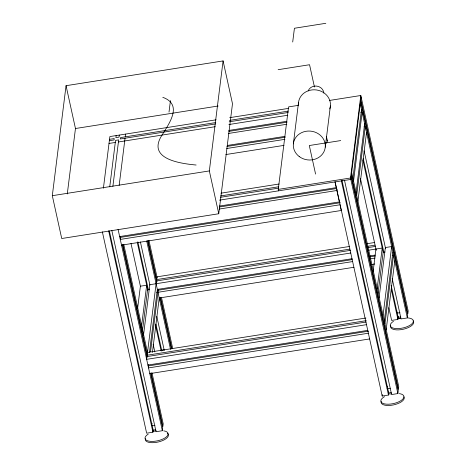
<?xml version="1.0" encoding="UTF-8"?>
<svg xmlns="http://www.w3.org/2000/svg" width="466" height="466" viewBox="0 0 466 466"><rect width="100%" height="100%" fill="white"/><g stroke="black" fill="none" stroke-linecap="round" stroke-linejoin="round"><path stroke-width="0.7" d="M52.309 195.691L66.05 85.692L223.08 60.918L232.493 103.743L218.758 213.748L61.722 238.516L52.309 195.691L209.339 170.923L223.08 60.918M67.29 193.943L75.463 128.517L66.05 85.692M103.411 188.223L109.865 136.567L216.108 119.809M109.737 186.854L115.545 140.388L118.684 139.893L112.883 186.359M116.145 135.577L115.888 137.639L119.028 137.144L119.284 135.082M119.162 185.369L125.051 138.216M125.226 136.841L125.564 134.091M120.292 236.227L120.286 239.431L340.023 204.772L341.275 210.481L121.539 245.145M137.616 308.399L140.388 286.194L146.674 285.204L141.396 327.458M169.018 112.044L170.445 100.609M142.334 331.74L147.611 289.485L149.499 289.188M143.464 335.555L149.813 284.709L350.793 253.003M149.475 352.447L157.351 289.427L352.051 258.717M148.537 364.703L148.532 367.907L368.379 333.231M150.553 351.725L158.236 290.219L157.986 289.077M152.434 352.418L159.232 297.995L353.933 267.28M102.363 231.835L146.639 433.194L152.918 432.203L153.174 430.141L109.37 230.909M111.788 230.344L156.058 431.708L162.343 430.718L162.686 427.969L150.681 373.377M292.706 42.004L294.425 28.257L325.827 23.3M278.575 190.833L278.26 189.406L288.565 106.9L298.578 105.322M293.353 143.883L298.508 102.636M325.256 147.174L330.406 105.922M119.657 236.577L339.394 201.912L336.883 190.495L337.052 189.12M344.531 180.424L391.609 394.551L397.888 393.56L350.496 178.006L360.8 95.507L329.334 100.47M361.115 96.934L350.811 179.433L219.439 200.159M352.925 178.268L361.511 109.522M353.554 181.123L362.14 112.376L360.795 112.586M356.065 192.545L364.651 123.793M356.694 195.4L365.28 126.647L363.934 126.863M357.946 201.108L366.532 132.361M373.08 271.952L375.94 249.036M377.122 288.868L382.219 248.046L368.035 250.283M378.066 293.149L383.163 252.327L385.044 252.03M379.103 297.681L385.359 247.551L391.644 246.561L383.058 315.313M384.31 321.022L392.896 252.269M384.939 323.876L393.525 255.123L392.18 255.339M386.192 329.584L394.784 260.838M341.957 180.278L388.726 392.984L388.469 395.046L382.184 396.036L382.359 394.661M388.825 307.653L391.632 320.416L397.912 319.42L398.174 317.358L391.155 285.454M397.888 393.56L398.232 390.811L351.154 176.684M392.168 278.511L401.057 318.925L407.336 317.934L407.68 315.185L360.602 101.058M278.15 69.684L309.552 64.727L314.451 87.014M75.463 128.517L218.158 106.009M229.744 117.659L288.652 108.362M109.522 139.322L114.228 138.577L114.059 139.951L109.347 140.697M215.746 122.564L120.513 137.587L120.339 138.961L215.577 123.939M229.4 120.409L288.314 111.118M229.225 121.783L288.139 112.492M109.003 143.446L115.288 142.456M118.428 141.961L215.234 126.688M228.882 124.533L287.796 115.242M228.701 130.468L286.899 121.288M228.87 131.377L287.062 122.197M228.614 133.439L286.806 124.259M227.53 145.427L285.006 136.357M226.977 146.446L285.175 137.266M226.721 148.508L284.912 139.328M225.818 154.555L284.015 145.375M340.71 140.575L309.302 145.532L315.581 174.08M220.966 193.18L279.128 184.006M220.622 195.93L278.785 186.755M220.447 197.304L278.616 188.13M278.26 189.406L350.496 178.006M219.206 206.106L336.254 187.641L335.002 181.932M219.375 207.009L336.423 188.544M219.113 209.071L336.883 190.495M120.543 237.369L340.279 202.71M349.494 246.467L156.955 276.845L156.611 279.594L349.873 249.106M366.742 243.747L374.641 242.501M367.115 246.386L375.019 245.139M350.42 250.37L156.436 280.969L147.163 355.22L366.288 320.655M367.662 247.65L375.567 246.403M370.01 255.881L375.037 255.088M158.236 290.219L352.214 259.62M369.456 256.9L375.206 255.991M156.628 292.497L352.675 261.572M369.922 258.851L374.949 258.053M371.891 264.443L374.769 263.995M147.506 352.471L365.915 318.016M366.119 322.029L146.994 356.595L146.65 359.344L366.492 324.662M398.174 317.358L400.684 316.962M147.903 365.053L367.75 330.371M148.788 365.845L368.635 331.169M149.784 373.621L369.631 338.939M153.174 430.141L155.691 429.745M388.726 392.984L391.236 392.588M196.116 165.022C179.515 163.484 146.19 158.801 162.325 134.627C169.455 123.135 182.853 104.535 162.797 97.324M360.8 95.507L408.193 311.061L407.849 313.81L360.771 99.683M360.259 103.807L407.336 317.934M364.109 150.885L385.632 248.774M363.253 158.539L383.827 252.129M362.839 159.89L383.262 252.776M391.213 288.932L397.912 319.42M360.457 178.606L376.219 250.306M351.667 172.56L398.75 386.687L398.407 389.436L351.323 175.309M341.392 180.925L388.469 395.046M326.416 136.462L327.33 140.61M335.106 181.915L382.184 396.036M209.339 170.923L218.758 213.748M148.951 240.444L157.234 278.115M161.58 297.879L172.647 348.219M147.984 240.363L157.025 281.481M160.613 297.791L171.832 348.842M147.658 241.027L156.704 282.192M160.129 297.751L171.348 348.801M146.691 240.939L170.539 349.424M140.406 241.93L149.918 285.18M156.774 316.379L164.259 350.415M137.837 241.784L148.281 289.287M155.918 324.027L161.842 350.974M137.266 242.425L147.868 290.638M155.347 324.674L161.12 350.91M130.987 243.415L140.493 286.666M153.122 344.1L154.834 351.9M123.758 244.458L147.611 352.943M151.974 372.794L163.199 423.844L162.855 426.594L151.007 372.707M122.791 244.376L147.431 356.443M122.465 245.04L147.093 357.067M118.067 229.354L162.343 430.718M108.648 230.839L152.918 432.203M399.95 312.663A3.163 1.305 -12.4 0 1 396.572 312.645M396.758 311.16A3.163 1.305 -12.4 0 1 396.962 311.02M408.134 317.94A11.807 4.858 -12.4 0 1 411.146 324.505A11.807 4.858 -12.4 0 1 394.376 328.379A11.807 4.858 -12.4 0 1 393.479 321.324M413.022 320.87A11.807 4.858 -12.4 0 1 403.189 329.264A11.807 4.858 -12.4 0 1 390.7 325.792M164.125 349.867A3.163 1.305 -12.4 0 1 161.125 350.001M390.217 388.324A3.163 1.305 -12.4 0 1 387.13 388.23M387.316 386.745A3.163 1.305 -12.4 0 1 387.52 386.605M399.345 393.619A11.807 4.858 -12.4 0 1 401.232 400.445A11.807 4.858 -12.4 0 1 384.398 403.871A11.807 4.858 -12.4 0 1 384.532 396.63M403.876 396.828A11.807 4.858 -12.4 0 1 393.287 404.96A11.807 4.858 -12.4 0 1 381.24 401.436M391.708 393.7A3.163 1.305 -12.4 0 1 388.329 393.683M388.516 392.197A3.163 1.305 -12.4 0 1 388.714 392.052M154.98 425.359A3.163 1.305 -12.4 0 1 151.683 425.586M151.922 423.664A3.163 1.305 -12.4 0 1 152.172 423.536M163.747 430.852A11.807 4.858 -12.4 0 1 165.436 437.626A11.807 4.858 -12.4 0 1 148.84 441.127A11.807 4.858 -12.4 0 1 148.217 434.131M167.329 433.31A11.807 4.858 -12.4 0 1 158.475 441.937A11.807 4.858 -12.4 0 1 145.433 438.599M156.186 430.829A3.198 1.316 -12.4 0 1 152.656 430.986M326.992 140.039A8.021 3.297 -12.4 0 1 325.355 143.662M308.189 90.946A8.021 7.229 7.1 0 1 316.822 86.117A8.021 7.229 7.1 0 1 323.823 93.072M298.467 104.699A16.036 14.463 7.1 0 1 316.437 89.955A16.036 14.463 7.1 0 1 329.742 108.945M397.743 318.097A3.198 1.316 -12.4 0 0 400.859 318.196A3.163 1.305 -12.4 0 1 397.772 318.097M398.133 316.455A3.198 1.316 -12.4 0 0 397.929 316.6A3.163 1.305 -12.4 0 1 398.156 316.472M299.195 156.529A16.036 14.463 7.1 0 0 325.117 148.2A16.036 14.463 7.1 0 0 303.605 131.866A16.036 14.463 7.1 0 0 299.195 156.529"/></g></svg>
